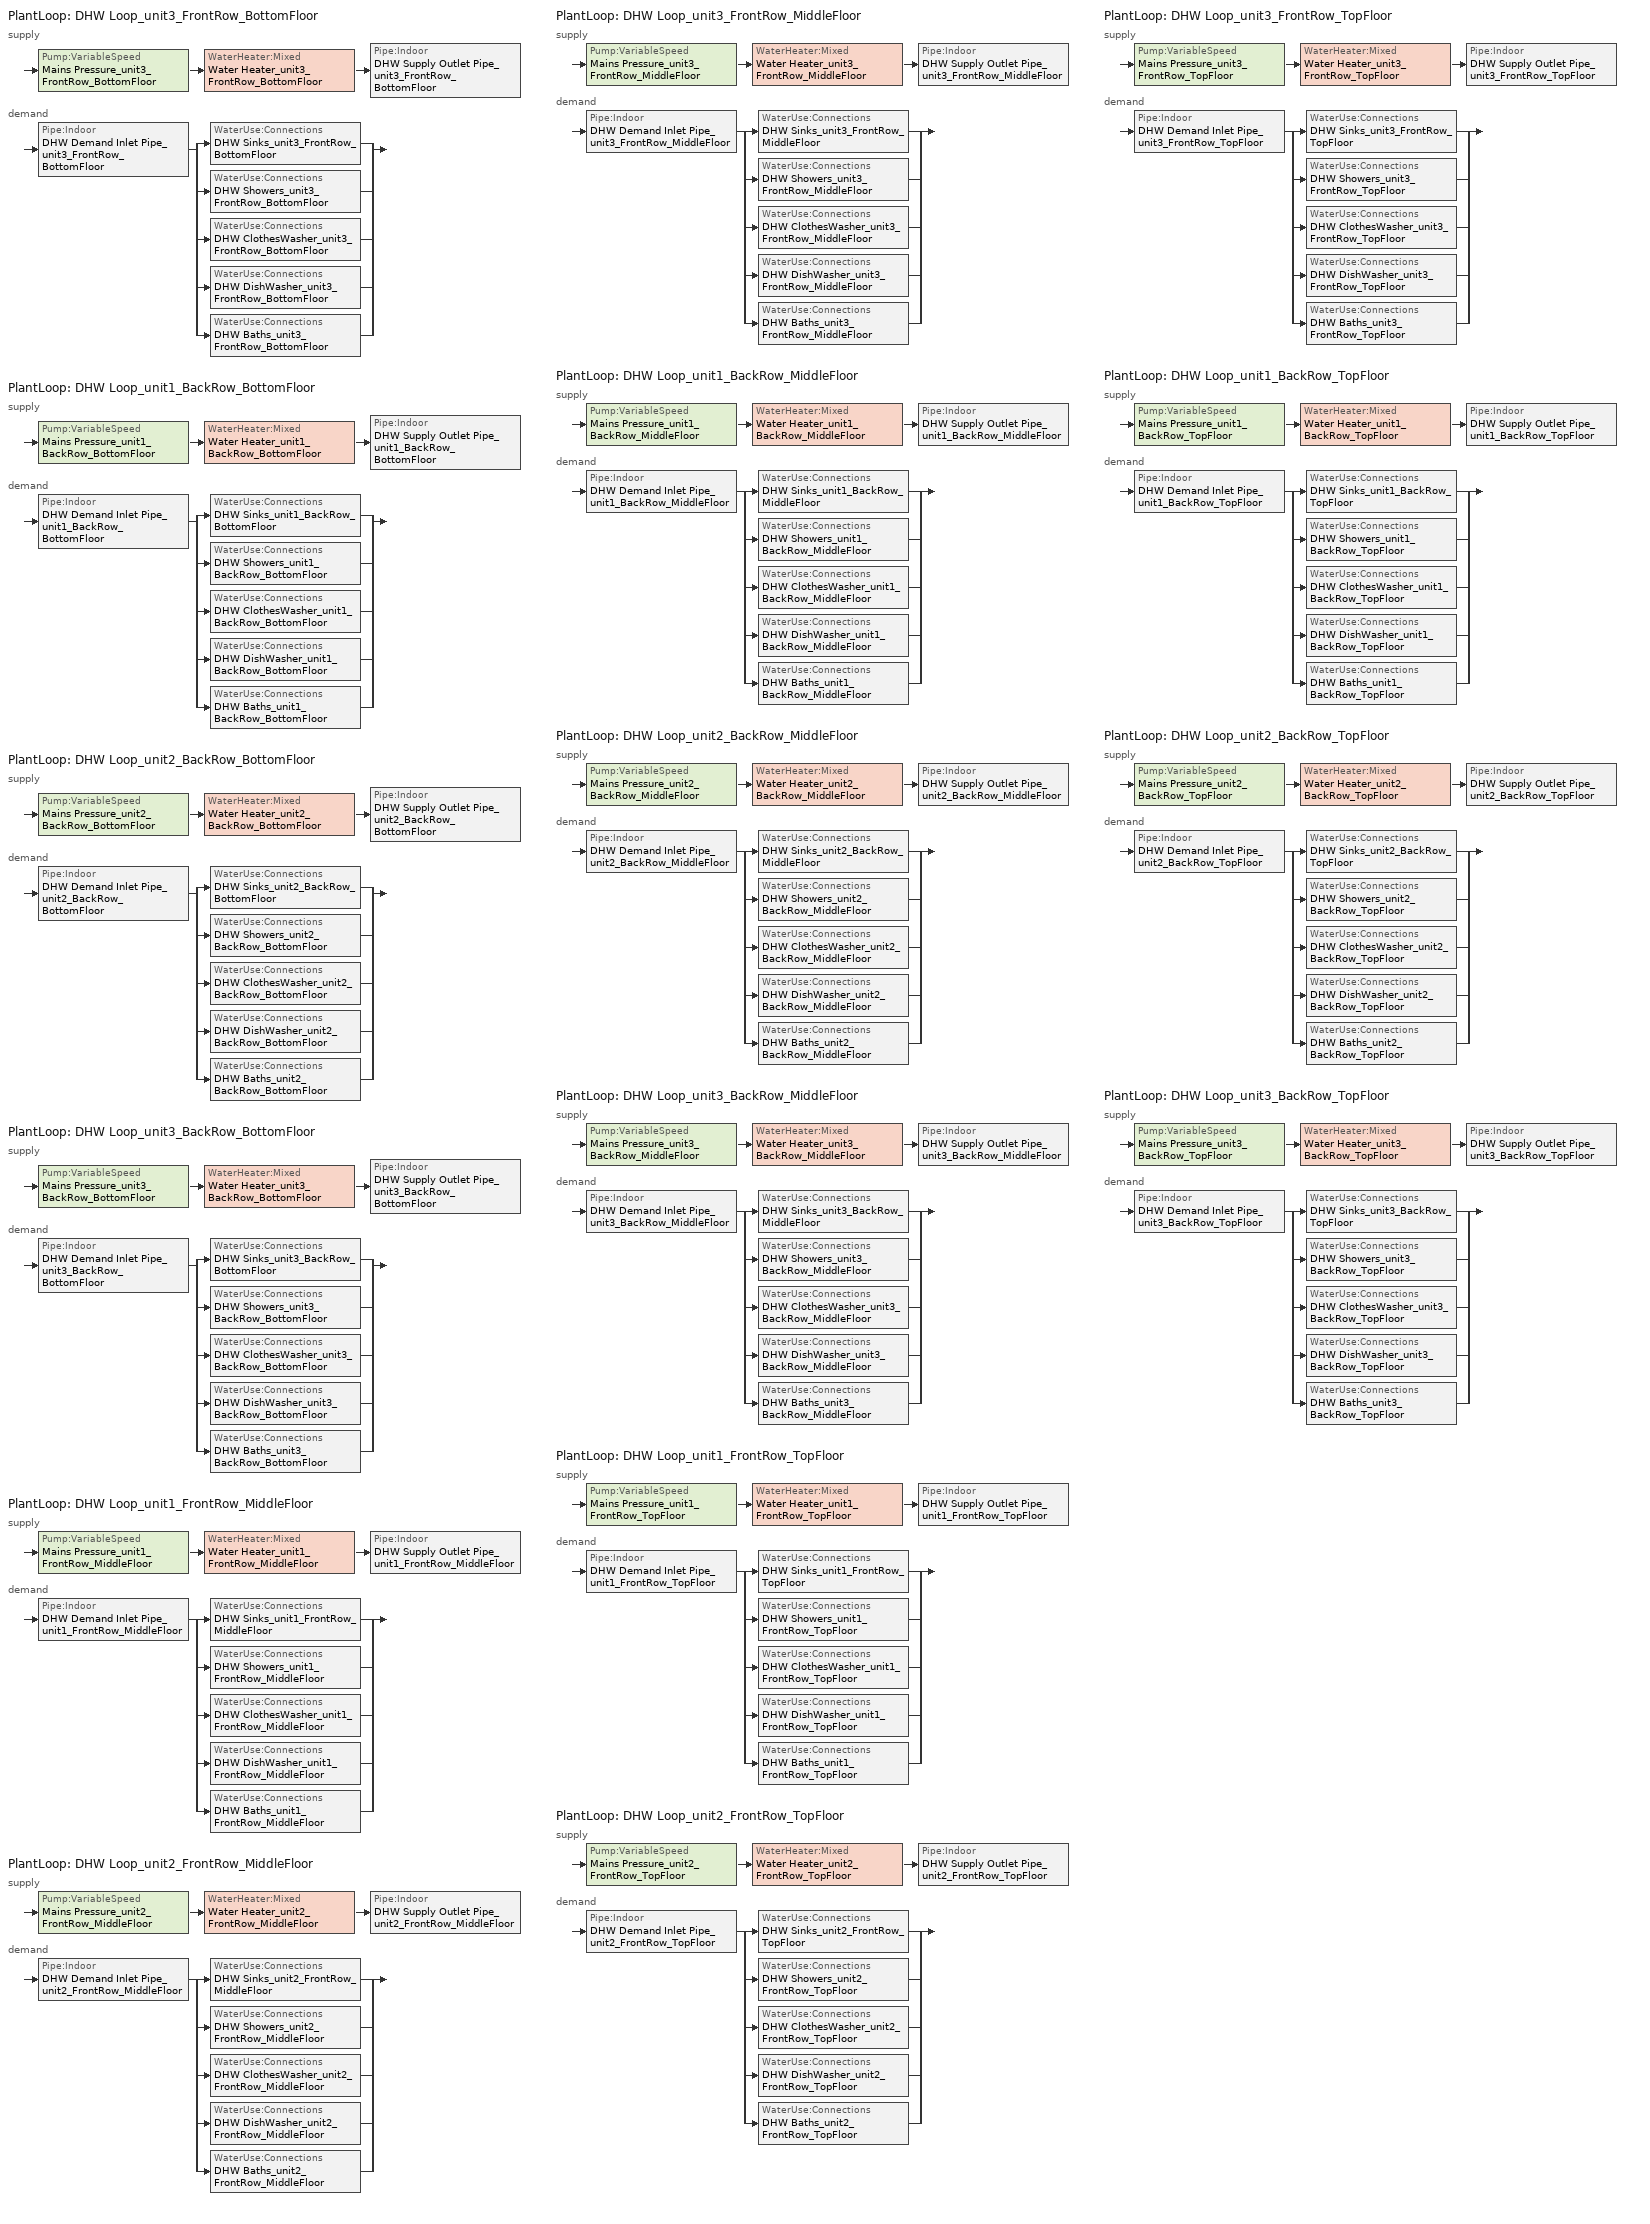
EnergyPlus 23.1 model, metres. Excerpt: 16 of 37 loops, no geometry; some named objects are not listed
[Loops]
PlantLoop 'DHW Loop_unit3_FrontRow_BottomFloor'
 supply: Pump:VariableSpeed 'Mains Pressure_unit3_FrontRow_BottomFloor' > WaterHeater:Mixed 'Water Heater_unit3_FrontRow_BottomFloor' > Pipe:Indoor 'DHW Supply Outlet Pipe_unit3_FrontRow_BottomFloor'
 demand: Pipe:Indoor 'DHW Demand Inlet Pipe_unit3_FrontRow_BottomFloor' > split
  | WaterUse:Connections 'DHW Sinks_unit3_FrontRow_BottomFloor'
  | WaterUse:Connections 'DHW Showers_unit3_FrontRow_BottomFloor'
  | WaterUse:Connections 'DHW ClothesWasher_unit3_FrontRow_BottomFloor'
  | WaterUse:Connections 'DHW DishWasher_unit3_FrontRow_BottomFloor'
  | WaterUse:Connections 'DHW Baths_unit3_FrontRow_BottomFloor'
PlantLoop 'DHW Loop_unit1_BackRow_BottomFloor'
 supply: Pump:VariableSpeed 'Mains Pressure_unit1_BackRow_BottomFloor' > WaterHeater:Mixed 'Water Heater_unit1_BackRow_BottomFloor' > Pipe:Indoor 'DHW Supply Outlet Pipe_unit1_BackRow_BottomFloor'
 demand: Pipe:Indoor 'DHW Demand Inlet Pipe_unit1_BackRow_BottomFloor' > split
  | WaterUse:Connections 'DHW Sinks_unit1_BackRow_BottomFloor'
  | WaterUse:Connections 'DHW Showers_unit1_BackRow_BottomFloor'
  | WaterUse:Connections 'DHW ClothesWasher_unit1_BackRow_BottomFloor'
  | WaterUse:Connections 'DHW DishWasher_unit1_BackRow_BottomFloor'
  | WaterUse:Connections 'DHW Baths_unit1_BackRow_BottomFloor'
PlantLoop 'DHW Loop_unit2_BackRow_BottomFloor'
 supply: Pump:VariableSpeed 'Mains Pressure_unit2_BackRow_BottomFloor' > WaterHeater:Mixed 'Water Heater_unit2_BackRow_BottomFloor' > Pipe:Indoor 'DHW Supply Outlet Pipe_unit2_BackRow_BottomFloor'
 demand: Pipe:Indoor 'DHW Demand Inlet Pipe_unit2_BackRow_BottomFloor' > split
  | WaterUse:Connections 'DHW Sinks_unit2_BackRow_BottomFloor'
  | WaterUse:Connections 'DHW Showers_unit2_BackRow_BottomFloor'
  | WaterUse:Connections 'DHW ClothesWasher_unit2_BackRow_BottomFloor'
  | WaterUse:Connections 'DHW DishWasher_unit2_BackRow_BottomFloor'
  | WaterUse:Connections 'DHW Baths_unit2_BackRow_BottomFloor'
PlantLoop 'DHW Loop_unit3_BackRow_BottomFloor'
 supply: Pump:VariableSpeed 'Mains Pressure_unit3_BackRow_BottomFloor' > WaterHeater:Mixed 'Water Heater_unit3_BackRow_BottomFloor' > Pipe:Indoor 'DHW Supply Outlet Pipe_unit3_BackRow_BottomFloor'
 demand: Pipe:Indoor 'DHW Demand Inlet Pipe_unit3_BackRow_BottomFloor' > split
  | WaterUse:Connections 'DHW Sinks_unit3_BackRow_BottomFloor'
  | WaterUse:Connections 'DHW Showers_unit3_BackRow_BottomFloor'
  | WaterUse:Connections 'DHW ClothesWasher_unit3_BackRow_BottomFloor'
  | WaterUse:Connections 'DHW DishWasher_unit3_BackRow_BottomFloor'
  | WaterUse:Connections 'DHW Baths_unit3_BackRow_BottomFloor'
PlantLoop 'DHW Loop_unit1_FrontRow_MiddleFloor'
 supply: Pump:VariableSpeed 'Mains Pressure_unit1_FrontRow_MiddleFloor' > WaterHeater:Mixed 'Water Heater_unit1_FrontRow_MiddleFloor' > Pipe:Indoor 'DHW Supply Outlet Pipe_unit1_FrontRow_MiddleFloor'
 demand: Pipe:Indoor 'DHW Demand Inlet Pipe_unit1_FrontRow_MiddleFloor' > split
  | WaterUse:Connections 'DHW Sinks_unit1_FrontRow_MiddleFloor'
  | WaterUse:Connections 'DHW Showers_unit1_FrontRow_MiddleFloor'
  | WaterUse:Connections 'DHW ClothesWasher_unit1_FrontRow_MiddleFloor'
  | WaterUse:Connections 'DHW DishWasher_unit1_FrontRow_MiddleFloor'
  | WaterUse:Connections 'DHW Baths_unit1_FrontRow_MiddleFloor'
PlantLoop 'DHW Loop_unit2_FrontRow_MiddleFloor'
 supply: Pump:VariableSpeed 'Mains Pressure_unit2_FrontRow_MiddleFloor' > WaterHeater:Mixed 'Water Heater_unit2_FrontRow_MiddleFloor' > Pipe:Indoor 'DHW Supply Outlet Pipe_unit2_FrontRow_MiddleFloor'
 demand: Pipe:Indoor 'DHW Demand Inlet Pipe_unit2_FrontRow_MiddleFloor' > split
  | WaterUse:Connections 'DHW Sinks_unit2_FrontRow_MiddleFloor'
  | WaterUse:Connections 'DHW Showers_unit2_FrontRow_MiddleFloor'
  | WaterUse:Connections 'DHW ClothesWasher_unit2_FrontRow_MiddleFloor'
  | WaterUse:Connections 'DHW DishWasher_unit2_FrontRow_MiddleFloor'
  | WaterUse:Connections 'DHW Baths_unit2_FrontRow_MiddleFloor'
PlantLoop 'DHW Loop_unit3_FrontRow_MiddleFloor'
 supply: Pump:VariableSpeed 'Mains Pressure_unit3_FrontRow_MiddleFloor' > WaterHeater:Mixed 'Water Heater_unit3_FrontRow_MiddleFloor' > Pipe:Indoor 'DHW Supply Outlet Pipe_unit3_FrontRow_MiddleFloor'
 demand: Pipe:Indoor 'DHW Demand Inlet Pipe_unit3_FrontRow_MiddleFloor' > split
  | WaterUse:Connections 'DHW Sinks_unit3_FrontRow_MiddleFloor'
  | WaterUse:Connections 'DHW Showers_unit3_FrontRow_MiddleFloor'
  | WaterUse:Connections 'DHW ClothesWasher_unit3_FrontRow_MiddleFloor'
  | WaterUse:Connections 'DHW DishWasher_unit3_FrontRow_MiddleFloor'
  | WaterUse:Connections 'DHW Baths_unit3_FrontRow_MiddleFloor'
PlantLoop 'DHW Loop_unit1_BackRow_MiddleFloor'
 supply: Pump:VariableSpeed 'Mains Pressure_unit1_BackRow_MiddleFloor' > WaterHeater:Mixed 'Water Heater_unit1_BackRow_MiddleFloor' > Pipe:Indoor 'DHW Supply Outlet Pipe_unit1_BackRow_MiddleFloor'
 demand: Pipe:Indoor 'DHW Demand Inlet Pipe_unit1_BackRow_MiddleFloor' > split
  | WaterUse:Connections 'DHW Sinks_unit1_BackRow_MiddleFloor'
  | WaterUse:Connections 'DHW Showers_unit1_BackRow_MiddleFloor'
  | WaterUse:Connections 'DHW ClothesWasher_unit1_BackRow_MiddleFloor'
  | WaterUse:Connections 'DHW DishWasher_unit1_BackRow_MiddleFloor'
  | WaterUse:Connections 'DHW Baths_unit1_BackRow_MiddleFloor'
PlantLoop 'DHW Loop_unit2_BackRow_MiddleFloor'
 supply: Pump:VariableSpeed 'Mains Pressure_unit2_BackRow_MiddleFloor' > WaterHeater:Mixed 'Water Heater_unit2_BackRow_MiddleFloor' > Pipe:Indoor 'DHW Supply Outlet Pipe_unit2_BackRow_MiddleFloor'
 demand: Pipe:Indoor 'DHW Demand Inlet Pipe_unit2_BackRow_MiddleFloor' > split
  | WaterUse:Connections 'DHW Sinks_unit2_BackRow_MiddleFloor'
  | WaterUse:Connections 'DHW Showers_unit2_BackRow_MiddleFloor'
  | WaterUse:Connections 'DHW ClothesWasher_unit2_BackRow_MiddleFloor'
  | WaterUse:Connections 'DHW DishWasher_unit2_BackRow_MiddleFloor'
  | WaterUse:Connections 'DHW Baths_unit2_BackRow_MiddleFloor'
PlantLoop 'DHW Loop_unit3_BackRow_MiddleFloor'
 supply: Pump:VariableSpeed 'Mains Pressure_unit3_BackRow_MiddleFloor' > WaterHeater:Mixed 'Water Heater_unit3_BackRow_MiddleFloor' > Pipe:Indoor 'DHW Supply Outlet Pipe_unit3_BackRow_MiddleFloor'
 demand: Pipe:Indoor 'DHW Demand Inlet Pipe_unit3_BackRow_MiddleFloor' > split
  | WaterUse:Connections 'DHW Sinks_unit3_BackRow_MiddleFloor'
  | WaterUse:Connections 'DHW Showers_unit3_BackRow_MiddleFloor'
  | WaterUse:Connections 'DHW ClothesWasher_unit3_BackRow_MiddleFloor'
  | WaterUse:Connections 'DHW DishWasher_unit3_BackRow_MiddleFloor'
  | WaterUse:Connections 'DHW Baths_unit3_BackRow_MiddleFloor'
PlantLoop 'DHW Loop_unit1_FrontRow_TopFloor'
 supply: Pump:VariableSpeed 'Mains Pressure_unit1_FrontRow_TopFloor' > WaterHeater:Mixed 'Water Heater_unit1_FrontRow_TopFloor' > Pipe:Indoor 'DHW Supply Outlet Pipe_unit1_FrontRow_TopFloor'
 demand: Pipe:Indoor 'DHW Demand Inlet Pipe_unit1_FrontRow_TopFloor' > split
  | WaterUse:Connections 'DHW Sinks_unit1_FrontRow_TopFloor'
  | WaterUse:Connections 'DHW Showers_unit1_FrontRow_TopFloor'
  | WaterUse:Connections 'DHW ClothesWasher_unit1_FrontRow_TopFloor'
  | WaterUse:Connections 'DHW DishWasher_unit1_FrontRow_TopFloor'
  | WaterUse:Connections 'DHW Baths_unit1_FrontRow_TopFloor'
PlantLoop 'DHW Loop_unit2_FrontRow_TopFloor'
 supply: Pump:VariableSpeed 'Mains Pressure_unit2_FrontRow_TopFloor' > WaterHeater:Mixed 'Water Heater_unit2_FrontRow_TopFloor' > Pipe:Indoor 'DHW Supply Outlet Pipe_unit2_FrontRow_TopFloor'
 demand: Pipe:Indoor 'DHW Demand Inlet Pipe_unit2_FrontRow_TopFloor' > split
  | WaterUse:Connections 'DHW Sinks_unit2_FrontRow_TopFloor'
  | WaterUse:Connections 'DHW Showers_unit2_FrontRow_TopFloor'
  | WaterUse:Connections 'DHW ClothesWasher_unit2_FrontRow_TopFloor'
  | WaterUse:Connections 'DHW DishWasher_unit2_FrontRow_TopFloor'
  | WaterUse:Connections 'DHW Baths_unit2_FrontRow_TopFloor'
PlantLoop 'DHW Loop_unit3_FrontRow_TopFloor'
 supply: Pump:VariableSpeed 'Mains Pressure_unit3_FrontRow_TopFloor' > WaterHeater:Mixed 'Water Heater_unit3_FrontRow_TopFloor' > Pipe:Indoor 'DHW Supply Outlet Pipe_unit3_FrontRow_TopFloor'
 demand: Pipe:Indoor 'DHW Demand Inlet Pipe_unit3_FrontRow_TopFloor' > split
  | WaterUse:Connections 'DHW Sinks_unit3_FrontRow_TopFloor'
  | WaterUse:Connections 'DHW Showers_unit3_FrontRow_TopFloor'
  | WaterUse:Connections 'DHW ClothesWasher_unit3_FrontRow_TopFloor'
  | WaterUse:Connections 'DHW DishWasher_unit3_FrontRow_TopFloor'
  | WaterUse:Connections 'DHW Baths_unit3_FrontRow_TopFloor'
PlantLoop 'DHW Loop_unit1_BackRow_TopFloor'
 supply: Pump:VariableSpeed 'Mains Pressure_unit1_BackRow_TopFloor' > WaterHeater:Mixed 'Water Heater_unit1_BackRow_TopFloor' > Pipe:Indoor 'DHW Supply Outlet Pipe_unit1_BackRow_TopFloor'
 demand: Pipe:Indoor 'DHW Demand Inlet Pipe_unit1_BackRow_TopFloor' > split
  | WaterUse:Connections 'DHW Sinks_unit1_BackRow_TopFloor'
  | WaterUse:Connections 'DHW Showers_unit1_BackRow_TopFloor'
  | WaterUse:Connections 'DHW ClothesWasher_unit1_BackRow_TopFloor'
  | WaterUse:Connections 'DHW DishWasher_unit1_BackRow_TopFloor'
  | WaterUse:Connections 'DHW Baths_unit1_BackRow_TopFloor'
PlantLoop 'DHW Loop_unit2_BackRow_TopFloor'
 supply: Pump:VariableSpeed 'Mains Pressure_unit2_BackRow_TopFloor' > WaterHeater:Mixed 'Water Heater_unit2_BackRow_TopFloor' > Pipe:Indoor 'DHW Supply Outlet Pipe_unit2_BackRow_TopFloor'
 demand: Pipe:Indoor 'DHW Demand Inlet Pipe_unit2_BackRow_TopFloor' > split
  | WaterUse:Connections 'DHW Sinks_unit2_BackRow_TopFloor'
  | WaterUse:Connections 'DHW Showers_unit2_BackRow_TopFloor'
  | WaterUse:Connections 'DHW ClothesWasher_unit2_BackRow_TopFloor'
  | WaterUse:Connections 'DHW DishWasher_unit2_BackRow_TopFloor'
  | WaterUse:Connections 'DHW Baths_unit2_BackRow_TopFloor'
PlantLoop 'DHW Loop_unit3_BackRow_TopFloor'
 supply: Pump:VariableSpeed 'Mains Pressure_unit3_BackRow_TopFloor' > WaterHeater:Mixed 'Water Heater_unit3_BackRow_TopFloor' > Pipe:Indoor 'DHW Supply Outlet Pipe_unit3_BackRow_TopFloor'
 demand: Pipe:Indoor 'DHW Demand Inlet Pipe_unit3_BackRow_TopFloor' > split
  | WaterUse:Connections 'DHW Sinks_unit3_BackRow_TopFloor'
  | WaterUse:Connections 'DHW Showers_unit3_BackRow_TopFloor'
  | WaterUse:Connections 'DHW ClothesWasher_unit3_BackRow_TopFloor'
  | WaterUse:Connections 'DHW DishWasher_unit3_BackRow_TopFloor'
  | WaterUse:Connections 'DHW Baths_unit3_BackRow_TopFloor'
[Material] Thermal Absorptance=0.9
Name | Roughness | Thickness {m} | Conductivity {W/m-K} | Density {kg/m3} | Specific Heat {J/kg-K} | Solar Absorptance | Visible Absorptance
CopperPipe | MediumRough | 0.01905 | 401 | 2243 | 837 | 0.65 | 0.65
Pipe Insulation | VeryRough | 0.0406504 | 0.0331717 | 91 | 836 | 0.5 | 0.5
[Construction]
Insulated Pipe: Pipe Insulation, CopperPipe
[Pump:VariableSpeed] Design Maximum Flow Rate {m3/s}=autosize; Design Pump Head {Pa}=1; Design Power Consumption {W}=0; Motor Efficiency=1; Fraction of Motor Inefficiencies to Fluid Stream=0; Coefficient 1 of the Part Load Performance Curve=0; Coefficient 2 of the Part Load Performance Curve=1; Coefficient 3 of the Part Load Performance Curve=0; Coefficient 4 of the Part Load Performance Curve=0; Design Minimum Flow Rate {m3/s}=0; Pump Control Type=Intermittent
Mains Pressure_unit3_FrontRow_BottomFloor; Mains Pressure_unit1_BackRow_BottomFloor; Mains Pressure_unit2_BackRow_BottomFloor; Mains Pressure_unit3_BackRow_BottomFloor; Mains Pressure_unit1_FrontRow_MiddleFloor; Mains Pressure_unit2_FrontRow_MiddleFloor; Mains Pressure_unit3_FrontRow_MiddleFloor; Mains Pressure_unit1_BackRow_MiddleFloor; Mains Pressure_unit2_BackRow_MiddleFloor; Mains Pressure_unit3_BackRow_MiddleFloor; Mains Pressure_unit1_FrontRow_TopFloor; Mains Pressure_unit2_FrontRow_TopFloor; Mains Pressure_unit3_FrontRow_TopFloor; Mains Pressure_unit1_BackRow_TopFloor; Mains Pressure_unit2_BackRow_TopFloor; Mains Pressure_unit3_BackRow_TopFloor
[Sizing:Plant] Loop Type=Heating; Design Loop Exit Temperature {C}=48.8889; Loop Design Temperature Difference {deltaC}=5.55556
DHW Loop_unit3_FrontRow_BottomFloor; DHW Loop_unit1_BackRow_BottomFloor; DHW Loop_unit2_BackRow_BottomFloor; DHW Loop_unit3_BackRow_BottomFloor; DHW Loop_unit1_FrontRow_MiddleFloor; DHW Loop_unit2_FrontRow_MiddleFloor; DHW Loop_unit3_FrontRow_MiddleFloor; DHW Loop_unit1_BackRow_MiddleFloor; DHW Loop_unit2_BackRow_MiddleFloor; DHW Loop_unit3_BackRow_MiddleFloor; DHW Loop_unit1_FrontRow_TopFloor; DHW Loop_unit2_FrontRow_TopFloor; DHW Loop_unit3_FrontRow_TopFloor; DHW Loop_unit1_BackRow_TopFloor; DHW Loop_unit2_BackRow_TopFloor; DHW Loop_unit3_BackRow_TopFloor
[PlantLoop] Fluid Type=Water; Maximum Loop Temperature {C}=100; Minimum Loop Temperature {C}=0; Maximum Loop Flow Rate {m3/s}=autosize; Minimum Loop Flow Rate {m3/s}=0; Plant Loop Volume {m3}=autocalculate; Load Distribution Scheme=Optimal
Name | Plant Equipment Operation Scheme
DHW Loop_unit3_FrontRow_BottomFloor | DHW Loop Operation_unit3_FrontRow_BottomFloor
DHW Loop_unit1_BackRow_BottomFloor | DHW Loop Operation_unit1_BackRow_BottomFloor
DHW Loop_unit2_BackRow_BottomFloor | DHW Loop Operation_unit2_BackRow_BottomFloor
DHW Loop_unit3_BackRow_BottomFloor | DHW Loop Operation_unit3_BackRow_BottomFloor
DHW Loop_unit1_FrontRow_MiddleFloor | DHW Loop Operation_unit1_FrontRow_MiddleFloor
DHW Loop_unit2_FrontRow_MiddleFloor | DHW Loop Operation_unit2_FrontRow_MiddleFloor
DHW Loop_unit3_FrontRow_MiddleFloor | DHW Loop Operation_unit3_FrontRow_MiddleFloor
DHW Loop_unit1_BackRow_MiddleFloor | DHW Loop Operation_unit1_BackRow_MiddleFloor
DHW Loop_unit2_BackRow_MiddleFloor | DHW Loop Operation_unit2_BackRow_MiddleFloor
DHW Loop_unit3_BackRow_MiddleFloor | DHW Loop Operation_unit3_BackRow_MiddleFloor
DHW Loop_unit1_FrontRow_TopFloor | DHW Loop Operation_unit1_FrontRow_TopFloor
DHW Loop_unit2_FrontRow_TopFloor | DHW Loop Operation_unit2_FrontRow_TopFloor
DHW Loop_unit3_FrontRow_TopFloor | DHW Loop Operation_unit3_FrontRow_TopFloor
DHW Loop_unit1_BackRow_TopFloor | DHW Loop Operation_unit1_BackRow_TopFloor
DHW Loop_unit2_BackRow_TopFloor | DHW Loop Operation_unit2_BackRow_TopFloor
DHW Loop_unit3_BackRow_TopFloor | DHW Loop Operation_unit3_BackRow_TopFloor
[PlantEquipmentList]
DHW Plant Equipment_unit3_FrontRow_BottomFloor: Water Heater_unit3_FrontRow_BottomFloor
DHW Plant Equipment_unit1_BackRow_BottomFloor: Water Heater_unit1_BackRow_BottomFloor
DHW Plant Equipment_unit2_BackRow_BottomFloor: Water Heater_unit2_BackRow_BottomFloor
DHW Plant Equipment_unit3_BackRow_BottomFloor: Water Heater_unit3_BackRow_BottomFloor
DHW Plant Equipment_unit1_FrontRow_MiddleFloor: Water Heater_unit1_FrontRow_MiddleFloor
DHW Plant Equipment_unit2_FrontRow_MiddleFloor: Water Heater_unit2_FrontRow_MiddleFloor
DHW Plant Equipment_unit3_FrontRow_MiddleFloor: Water Heater_unit3_FrontRow_MiddleFloor
DHW Plant Equipment_unit1_BackRow_MiddleFloor: Water Heater_unit1_BackRow_MiddleFloor
DHW Plant Equipment_unit2_BackRow_MiddleFloor: Water Heater_unit2_BackRow_MiddleFloor
DHW Plant Equipment_unit3_BackRow_MiddleFloor: Water Heater_unit3_BackRow_MiddleFloor
DHW Plant Equipment_unit1_FrontRow_TopFloor: Water Heater_unit1_FrontRow_TopFloor
DHW Plant Equipment_unit2_FrontRow_TopFloor: Water Heater_unit2_FrontRow_TopFloor
DHW Plant Equipment_unit3_FrontRow_TopFloor: Water Heater_unit3_FrontRow_TopFloor
DHW Plant Equipment_unit1_BackRow_TopFloor: Water Heater_unit1_BackRow_TopFloor
DHW Plant Equipment_unit2_BackRow_TopFloor: Water Heater_unit2_BackRow_TopFloor
DHW Plant Equipment_unit3_BackRow_TopFloor: Water Heater_unit3_BackRow_TopFloor
[PlantEquipmentOperation:HeatingLoad] Load Range 1 Lower Limit {W}=0; Load Range 1 Upper Limit {W}=1000000000000000
Name | Range 1 Equipment List
DHW Control Scheme_unit3_FrontRow_BottomFloor | DHW Plant Equipment_unit3_FrontRow_BottomFloor
DHW Control Scheme_unit1_BackRow_BottomFloor | DHW Plant Equipment_unit1_BackRow_BottomFloor
DHW Control Scheme_unit2_BackRow_BottomFloor | DHW Plant Equipment_unit2_BackRow_BottomFloor
DHW Control Scheme_unit3_BackRow_BottomFloor | DHW Plant Equipment_unit3_BackRow_BottomFloor
DHW Control Scheme_unit1_FrontRow_MiddleFloor | DHW Plant Equipment_unit1_FrontRow_MiddleFloor
DHW Control Scheme_unit2_FrontRow_MiddleFloor | DHW Plant Equipment_unit2_FrontRow_MiddleFloor
DHW Control Scheme_unit3_FrontRow_MiddleFloor | DHW Plant Equipment_unit3_FrontRow_MiddleFloor
DHW Control Scheme_unit1_BackRow_MiddleFloor | DHW Plant Equipment_unit1_BackRow_MiddleFloor
DHW Control Scheme_unit2_BackRow_MiddleFloor | DHW Plant Equipment_unit2_BackRow_MiddleFloor
DHW Control Scheme_unit3_BackRow_MiddleFloor | DHW Plant Equipment_unit3_BackRow_MiddleFloor
DHW Control Scheme_unit1_FrontRow_TopFloor | DHW Plant Equipment_unit1_FrontRow_TopFloor
DHW Control Scheme_unit2_FrontRow_TopFloor | DHW Plant Equipment_unit2_FrontRow_TopFloor
DHW Control Scheme_unit3_FrontRow_TopFloor | DHW Plant Equipment_unit3_FrontRow_TopFloor
DHW Control Scheme_unit1_BackRow_TopFloor | DHW Plant Equipment_unit1_BackRow_TopFloor
DHW Control Scheme_unit2_BackRow_TopFloor | DHW Plant Equipment_unit2_BackRow_TopFloor
DHW Control Scheme_unit3_BackRow_TopFloor | DHW Plant Equipment_unit3_BackRow_TopFloor
[PlantEquipmentOperationSchemes] Control Scheme 1 Schedule=always_avail
Name | Control Scheme 1
DHW Loop Operation_unit3_FrontRow_BottomFloor | DHW Control Scheme_unit3_FrontRow_BottomFloor
DHW Loop Operation_unit1_BackRow_BottomFloor | DHW Control Scheme_unit1_BackRow_BottomFloor
DHW Loop Operation_unit2_BackRow_BottomFloor | DHW Control Scheme_unit2_BackRow_BottomFloor
DHW Loop Operation_unit3_BackRow_BottomFloor | DHW Control Scheme_unit3_BackRow_BottomFloor
DHW Loop Operation_unit1_FrontRow_MiddleFloor | DHW Control Scheme_unit1_FrontRow_MiddleFloor
DHW Loop Operation_unit2_FrontRow_MiddleFloor | DHW Control Scheme_unit2_FrontRow_MiddleFloor
DHW Loop Operation_unit3_FrontRow_MiddleFloor | DHW Control Scheme_unit3_FrontRow_MiddleFloor
DHW Loop Operation_unit1_BackRow_MiddleFloor | DHW Control Scheme_unit1_BackRow_MiddleFloor
DHW Loop Operation_unit2_BackRow_MiddleFloor | DHW Control Scheme_unit2_BackRow_MiddleFloor
DHW Loop Operation_unit3_BackRow_MiddleFloor | DHW Control Scheme_unit3_BackRow_MiddleFloor
DHW Loop Operation_unit1_FrontRow_TopFloor | DHW Control Scheme_unit1_FrontRow_TopFloor
DHW Loop Operation_unit2_FrontRow_TopFloor | DHW Control Scheme_unit2_FrontRow_TopFloor
DHW Loop Operation_unit3_FrontRow_TopFloor | DHW Control Scheme_unit3_FrontRow_TopFloor
DHW Loop Operation_unit1_BackRow_TopFloor | DHW Control Scheme_unit1_BackRow_TopFloor
DHW Loop Operation_unit2_BackRow_TopFloor | DHW Control Scheme_unit2_BackRow_TopFloor
DHW Loop Operation_unit3_BackRow_TopFloor | DHW Control Scheme_unit3_BackRow_TopFloor
[WaterHeater:Mixed] Tank Volume {m3}=0.196841; Setpoint Temperature Schedule=dhw_setpt; Deadband Temperature Difference {deltaC}=2; Maximum Temperature Limit {C}=50; Heater Control Type=Cycle; Heater Maximum Capacity {W}=autosize; Heater Minimum Capacity {W}=0; Heater Ignition Minimum Flow Rate {m3/s}=0; Heater Fuel Type=FuelOilNo2; Heater Thermal Efficiency=0.8; Ambient Temperature Indicator=Zone; Off Cycle Loss Coefficient to Ambient Temperature {W/K}=4.59865; Off Cycle Loss Fraction to Zone=1; On Cycle Loss Coefficient to Ambient Temperature {W/K}=4.59865; On Cycle Loss Fraction to Zone=1; Peak Use Flow Rate {m3/s}=0; Use Side Effectiveness=1; Source Side Effectiveness=1; Use Side Design Flow Rate {m3/s}=autosize; Source Side Design Flow Rate {m3/s}=0; Indirect Water Heating Recovery Time {hr}=1.5
Name | Ambient Temperature Zone
Water Heater_unit3_FrontRow_BottomFloor | living_unit3_FrontRow_BottomFloor
Water Heater_unit1_BackRow_BottomFloor | living_unit1_BackRow_BottomFloor
Water Heater_unit2_BackRow_BottomFloor | living_unit2_BackRow_BottomFloor
Water Heater_unit3_BackRow_BottomFloor | living_unit3_BackRow_BottomFloor
Water Heater_unit1_FrontRow_MiddleFloor | living_unit1_FrontRow_MiddleFloor
Water Heater_unit2_FrontRow_MiddleFloor | living_unit2_FrontRow_MiddleFloor
Water Heater_unit3_FrontRow_MiddleFloor | living_unit3_FrontRow_MiddleFloor
Water Heater_unit1_BackRow_MiddleFloor | living_unit1_BackRow_MiddleFloor
Water Heater_unit2_BackRow_MiddleFloor | living_unit2_BackRow_MiddleFloor
Water Heater_unit3_BackRow_MiddleFloor | living_unit3_BackRow_MiddleFloor
Water Heater_unit1_FrontRow_TopFloor | living_unit1_FrontRow_TopFloor
Water Heater_unit2_FrontRow_TopFloor | living_unit2_FrontRow_TopFloor
Water Heater_unit3_FrontRow_TopFloor | living_unit3_FrontRow_TopFloor
Water Heater_unit1_BackRow_TopFloor | living_unit1_BackRow_TopFloor
Water Heater_unit2_BackRow_TopFloor | living_unit2_BackRow_TopFloor
Water Heater_unit3_BackRow_TopFloor | living_unit3_BackRow_TopFloor
[WaterHeater:Sizing] Design Mode=ResidentialHUD-FHAMinimum; Number of Bedrooms=2; Number of Bathrooms=2
Water Heater_unit3_FrontRow_BottomFloor; Water Heater_unit1_BackRow_BottomFloor; Water Heater_unit2_BackRow_BottomFloor; Water Heater_unit3_BackRow_BottomFloor; Water Heater_unit1_FrontRow_MiddleFloor; Water Heater_unit2_FrontRow_MiddleFloor; Water Heater_unit3_FrontRow_MiddleFloor; Water Heater_unit1_BackRow_MiddleFloor; Water Heater_unit2_BackRow_MiddleFloor; Water Heater_unit3_BackRow_MiddleFloor; Water Heater_unit1_FrontRow_TopFloor; Water Heater_unit2_FrontRow_TopFloor; Water Heater_unit3_FrontRow_TopFloor; Water Heater_unit1_BackRow_TopFloor; Water Heater_unit2_BackRow_TopFloor; Water Heater_unit3_BackRow_TopFloor
[Pipe:Indoor] Construction=Insulated Pipe; Environment Type=ZONE; Pipe Inside Diameter {m}=0.02; Pipe Length {m}=2
Name | Ambient Temperature Zone
DHW Demand Inlet Pipe_unit3_FrontRow_BottomFloor; DHW Supply Outlet Pipe_unit3_FrontRow_BottomFloor | living_unit3_FrontRow_BottomFloor
DHW Demand Inlet Pipe_unit1_BackRow_BottomFloor; DHW Supply Outlet Pipe_unit1_BackRow_BottomFloor | living_unit1_BackRow_BottomFloor
DHW Demand Inlet Pipe_unit2_BackRow_BottomFloor; DHW Supply Outlet Pipe_unit2_BackRow_BottomFloor | living_unit2_BackRow_BottomFloor
DHW Demand Inlet Pipe_unit3_BackRow_BottomFloor; DHW Supply Outlet Pipe_unit3_BackRow_BottomFloor | living_unit3_BackRow_BottomFloor
DHW Demand Inlet Pipe_unit1_FrontRow_MiddleFloor; DHW Supply Outlet Pipe_unit1_FrontRow_MiddleFloor | living_unit1_FrontRow_MiddleFloor
DHW Demand Inlet Pipe_unit2_FrontRow_MiddleFloor; DHW Supply Outlet Pipe_unit2_FrontRow_MiddleFloor | living_unit2_FrontRow_MiddleFloor
DHW Demand Inlet Pipe_unit3_FrontRow_MiddleFloor; DHW Supply Outlet Pipe_unit3_FrontRow_MiddleFloor | living_unit3_FrontRow_MiddleFloor
DHW Demand Inlet Pipe_unit1_BackRow_MiddleFloor; DHW Supply Outlet Pipe_unit1_BackRow_MiddleFloor | living_unit1_BackRow_MiddleFloor
DHW Demand Inlet Pipe_unit2_BackRow_MiddleFloor; DHW Supply Outlet Pipe_unit2_BackRow_MiddleFloor | living_unit2_BackRow_MiddleFloor
DHW Demand Inlet Pipe_unit3_BackRow_MiddleFloor; DHW Supply Outlet Pipe_unit3_BackRow_MiddleFloor | living_unit3_BackRow_MiddleFloor
DHW Demand Inlet Pipe_unit1_FrontRow_TopFloor; DHW Supply Outlet Pipe_unit1_FrontRow_TopFloor | living_unit1_FrontRow_TopFloor
DHW Demand Inlet Pipe_unit2_FrontRow_TopFloor; DHW Supply Outlet Pipe_unit2_FrontRow_TopFloor | living_unit2_FrontRow_TopFloor
DHW Demand Inlet Pipe_unit3_FrontRow_TopFloor; DHW Supply Outlet Pipe_unit3_FrontRow_TopFloor | living_unit3_FrontRow_TopFloor
DHW Demand Inlet Pipe_unit1_BackRow_TopFloor; DHW Supply Outlet Pipe_unit1_BackRow_TopFloor | living_unit1_BackRow_TopFloor
DHW Demand Inlet Pipe_unit2_BackRow_TopFloor; DHW Supply Outlet Pipe_unit2_BackRow_TopFloor | living_unit2_BackRow_TopFloor
DHW Demand Inlet Pipe_unit3_BackRow_TopFloor; DHW Supply Outlet Pipe_unit3_BackRow_TopFloor | living_unit3_BackRow_TopFloor
[SetpointManager:Scheduled] Control Variable=Temperature; Schedule=DHWSupplySetpoint
Name | Setpoint Node or NodeList
DHW Loop Setpoint Manager_unit3_FrontRow_BottomFloor | DHW Supply Outlet Node_unit3_FrontRow_BottomFloor
DHW Loop Setpoint Manager_unit1_BackRow_BottomFloor | DHW Supply Outlet Node_unit1_BackRow_BottomFloor
DHW Loop Setpoint Manager_unit2_BackRow_BottomFloor | DHW Supply Outlet Node_unit2_BackRow_BottomFloor
DHW Loop Setpoint Manager_unit3_BackRow_BottomFloor | DHW Supply Outlet Node_unit3_BackRow_BottomFloor
DHW Loop Setpoint Manager_unit1_FrontRow_MiddleFloor | DHW Supply Outlet Node_unit1_FrontRow_MiddleFloor
DHW Loop Setpoint Manager_unit2_FrontRow_MiddleFloor | DHW Supply Outlet Node_unit2_FrontRow_MiddleFloor
DHW Loop Setpoint Manager_unit3_FrontRow_MiddleFloor | DHW Supply Outlet Node_unit3_FrontRow_MiddleFloor
DHW Loop Setpoint Manager_unit1_BackRow_MiddleFloor | DHW Supply Outlet Node_unit1_BackRow_MiddleFloor
DHW Loop Setpoint Manager_unit2_BackRow_MiddleFloor | DHW Supply Outlet Node_unit2_BackRow_MiddleFloor
DHW Loop Setpoint Manager_unit3_BackRow_MiddleFloor | DHW Supply Outlet Node_unit3_BackRow_MiddleFloor
DHW Loop Setpoint Manager_unit1_FrontRow_TopFloor | DHW Supply Outlet Node_unit1_FrontRow_TopFloor
DHW Loop Setpoint Manager_unit2_FrontRow_TopFloor | DHW Supply Outlet Node_unit2_FrontRow_TopFloor
DHW Loop Setpoint Manager_unit3_FrontRow_TopFloor | DHW Supply Outlet Node_unit3_FrontRow_TopFloor
DHW Loop Setpoint Manager_unit1_BackRow_TopFloor | DHW Supply Outlet Node_unit1_BackRow_TopFloor
DHW Loop Setpoint Manager_unit2_BackRow_TopFloor | DHW Supply Outlet Node_unit2_BackRow_TopFloor
DHW Loop Setpoint Manager_unit3_BackRow_TopFloor | DHW Supply Outlet Node_unit3_BackRow_TopFloor
[WaterUse:Equipment]
Name | Peak Flow Rate {m3/s} | Flow Rate Fraction Schedule | Target Temperature Schedule
Clothes Washer_unit3_FrontRow_BottomFloor; Clothes Washer_unit1_BackRow_BottomFloor; Clothes Washer_unit2_BackRow_BottomFloor; Clothes Washer_unit3_BackRow_BottomFloor; Clothes Washer_unit1_FrontRow_MiddleFloor; Clothes Washer_unit2_FrontRow_MiddleFloor; Clothes Washer_unit3_FrontRow_MiddleFloor; Clothes Washer_unit1_BackRow_MiddleFloor; Clothes Washer_unit2_BackRow_MiddleFloor; Clothes Washer_unit3_BackRow_MiddleFloor; Clothes Washer_unit1_FrontRow_TopFloor; Clothes Washer_unit2_FrontRow_TopFloor; Clothes Washer_unit3_FrontRow_TopFloor; Clothes Washer_unit1_BackRow_TopFloor; Clothes Washer_unit2_BackRow_TopFloor; Clothes Washer_unit3_BackRow_TopFloor | 1.08128e-06 | ClothesWasher_flow_sch | CWWaterTempSchedule
Dishwasher_unit3_FrontRow_BottomFloor; Dishwasher_unit1_BackRow_BottomFloor; Dishwasher_unit2_BackRow_BottomFloor; Dishwasher_unit3_BackRow_BottomFloor; Dishwasher_unit1_FrontRow_MiddleFloor; Dishwasher_unit2_FrontRow_MiddleFloor; Dishwasher_unit3_FrontRow_MiddleFloor; Dishwasher_unit1_BackRow_MiddleFloor; Dishwasher_unit2_BackRow_MiddleFloor; Dishwasher_unit3_BackRow_MiddleFloor; Dishwasher_unit1_FrontRow_TopFloor; Dishwasher_unit2_FrontRow_TopFloor; Dishwasher_unit3_FrontRow_TopFloor; Dishwasher_unit1_BackRow_TopFloor; Dishwasher_unit2_BackRow_TopFloor; Dishwasher_unit3_BackRow_TopFloor | 4.24457e-07 | Dishwasher_flow_sch | DWWaterTempSchedule
Sinks_unit3_FrontRow_BottomFloor; Sinks_unit1_BackRow_BottomFloor; Sinks_unit2_BackRow_BottomFloor; Sinks_unit3_BackRow_BottomFloor; Sinks_unit1_FrontRow_MiddleFloor; Sinks_unit2_FrontRow_MiddleFloor; Sinks_unit3_FrontRow_MiddleFloor; Sinks_unit1_BackRow_MiddleFloor; Sinks_unit2_BackRow_MiddleFloor; Sinks_unit3_BackRow_MiddleFloor; Sinks_unit1_FrontRow_TopFloor; Sinks_unit2_FrontRow_TopFloor; Sinks_unit3_FrontRow_TopFloor; Sinks_unit1_BackRow_TopFloor; Sinks_unit2_BackRow_TopFloor; Sinks_unit3_BackRow_TopFloor | 7.1934e-05 | BA_sink_sch | SSBWaterTempSchedule
Showers_unit3_FrontRow_BottomFloor; Showers_unit1_BackRow_BottomFloor; Showers_unit2_BackRow_BottomFloor; Showers_unit3_BackRow_BottomFloor; Showers_unit1_FrontRow_MiddleFloor; Showers_unit2_FrontRow_MiddleFloor; Showers_unit3_FrontRow_MiddleFloor; Showers_unit1_BackRow_MiddleFloor; Showers_unit2_BackRow_MiddleFloor; Showers_unit3_BackRow_MiddleFloor; Showers_unit1_FrontRow_TopFloor; Showers_unit2_FrontRow_TopFloor; Showers_unit3_FrontRow_TopFloor; Showers_unit1_BackRow_TopFloor; Showers_unit2_BackRow_TopFloor; Showers_unit3_BackRow_TopFloor | 0.000141975 | BA_shower_sch | SSBWaterTempSchedule
Baths_unit3_FrontRow_BottomFloor; Baths_unit1_BackRow_BottomFloor; Baths_unit2_BackRow_BottomFloor; Baths_unit3_BackRow_BottomFloor; Baths_unit1_FrontRow_MiddleFloor; Baths_unit2_FrontRow_MiddleFloor; Baths_unit3_FrontRow_MiddleFloor; Baths_unit1_BackRow_MiddleFloor; Baths_unit2_BackRow_MiddleFloor; Baths_unit3_BackRow_MiddleFloor; Baths_unit1_FrontRow_TopFloor; Baths_unit2_FrontRow_TopFloor; Baths_unit3_FrontRow_TopFloor; Baths_unit1_BackRow_TopFloor; Baths_unit2_BackRow_TopFloor; Baths_unit3_BackRow_TopFloor | 0.00027764 | BA_bath_sch | SSBWaterTempSchedule
[WaterUse:Connections] Drain Water Heat Exchanger Type=None
Name | Water Use Equipment 1
DHW Sinks_unit3_FrontRow_BottomFloor | Sinks_unit3_FrontRow_BottomFloor
DHW Showers_unit3_FrontRow_BottomFloor | Showers_unit3_FrontRow_BottomFloor
DHW ClothesWasher_unit3_FrontRow_BottomFloor | Clothes Washer_unit3_FrontRow_BottomFloor
DHW DishWasher_unit3_FrontRow_BottomFloor | Dishwasher_unit3_FrontRow_BottomFloor
DHW Baths_unit3_FrontRow_BottomFloor | Baths_unit3_FrontRow_BottomFloor
DHW Sinks_unit1_BackRow_BottomFloor | Sinks_unit1_BackRow_BottomFloor
DHW Showers_unit1_BackRow_BottomFloor | Showers_unit1_BackRow_BottomFloor
DHW ClothesWasher_unit1_BackRow_BottomFloor | Clothes Washer_unit1_BackRow_BottomFloor
DHW DishWasher_unit1_BackRow_BottomFloor | Dishwasher_unit1_BackRow_BottomFloor
DHW Baths_unit1_BackRow_BottomFloor | Baths_unit1_BackRow_BottomFloor
DHW Sinks_unit2_BackRow_BottomFloor | Sinks_unit2_BackRow_BottomFloor
DHW Showers_unit2_BackRow_BottomFloor | Showers_unit2_BackRow_BottomFloor
DHW ClothesWasher_unit2_BackRow_BottomFloor | Clothes Washer_unit2_BackRow_BottomFloor
DHW DishWasher_unit2_BackRow_BottomFloor | Dishwasher_unit2_BackRow_BottomFloor
DHW Baths_unit2_BackRow_BottomFloor | Baths_unit2_BackRow_BottomFloor
DHW Sinks_unit3_BackRow_BottomFloor | Sinks_unit3_BackRow_BottomFloor
DHW Showers_unit3_BackRow_BottomFloor | Showers_unit3_BackRow_BottomFloor
DHW ClothesWasher_unit3_BackRow_BottomFloor | Clothes Washer_unit3_BackRow_BottomFloor
DHW DishWasher_unit3_BackRow_BottomFloor | Dishwasher_unit3_BackRow_BottomFloor
DHW Baths_unit3_BackRow_BottomFloor | Baths_unit3_BackRow_BottomFloor
DHW Sinks_unit1_FrontRow_MiddleFloor | Sinks_unit1_FrontRow_MiddleFloor
DHW Showers_unit1_FrontRow_MiddleFloor | Showers_unit1_FrontRow_MiddleFloor
DHW ClothesWasher_unit1_FrontRow_MiddleFloor | Clothes Washer_unit1_FrontRow_MiddleFloor
DHW DishWasher_unit1_FrontRow_MiddleFloor | Dishwasher_unit1_FrontRow_MiddleFloor
DHW Baths_unit1_FrontRow_MiddleFloor | Baths_unit1_FrontRow_MiddleFloor
DHW Sinks_unit2_FrontRow_MiddleFloor | Sinks_unit2_FrontRow_MiddleFloor
DHW Showers_unit2_FrontRow_MiddleFloor | Showers_unit2_FrontRow_MiddleFloor
DHW ClothesWasher_unit2_FrontRow_MiddleFloor | Clothes Washer_unit2_FrontRow_MiddleFloor
DHW DishWasher_unit2_FrontRow_MiddleFloor | Dishwasher_unit2_FrontRow_MiddleFloor
DHW Baths_unit2_FrontRow_MiddleFloor | Baths_unit2_FrontRow_MiddleFloor
DHW Sinks_unit3_FrontRow_MiddleFloor | Sinks_unit3_FrontRow_MiddleFloor
DHW Showers_unit3_FrontRow_MiddleFloor | Showers_unit3_FrontRow_MiddleFloor
DHW ClothesWasher_unit3_FrontRow_MiddleFloor | Clothes Washer_unit3_FrontRow_MiddleFloor
DHW DishWasher_unit3_FrontRow_MiddleFloor | Dishwasher_unit3_FrontRow_MiddleFloor
DHW Baths_unit3_FrontRow_MiddleFloor | Baths_unit3_FrontRow_MiddleFloor
DHW Sinks_unit1_BackRow_MiddleFloor | Sinks_unit1_BackRow_MiddleFloor
DHW Showers_unit1_BackRow_MiddleFloor | Showers_unit1_BackRow_MiddleFloor
DHW ClothesWasher_unit1_BackRow_MiddleFloor | Clothes Washer_unit1_BackRow_MiddleFloor
DHW DishWasher_unit1_BackRow_MiddleFloor | Dishwasher_unit1_BackRow_MiddleFloor
DHW Baths_unit1_BackRow_MiddleFloor | Baths_unit1_BackRow_MiddleFloor
DHW Sinks_unit2_BackRow_MiddleFloor | Sinks_unit2_BackRow_MiddleFloor
DHW Showers_unit2_BackRow_MiddleFloor | Showers_unit2_BackRow_MiddleFloor
DHW ClothesWasher_unit2_BackRow_MiddleFloor | Clothes Washer_unit2_BackRow_MiddleFloor
DHW DishWasher_unit2_BackRow_MiddleFloor | Dishwasher_unit2_BackRow_MiddleFloor
DHW Baths_unit2_BackRow_MiddleFloor | Baths_unit2_BackRow_MiddleFloor
DHW Sinks_unit3_BackRow_MiddleFloor | Sinks_unit3_BackRow_MiddleFloor
DHW Showers_unit3_BackRow_MiddleFloor | Showers_unit3_BackRow_MiddleFloor
DHW ClothesWasher_unit3_BackRow_MiddleFloor | Clothes Washer_unit3_BackRow_MiddleFloor
DHW DishWasher_unit3_BackRow_MiddleFloor | Dishwasher_unit3_BackRow_MiddleFloor
DHW Baths_unit3_BackRow_MiddleFloor | Baths_unit3_BackRow_MiddleFloor
DHW Sinks_unit1_FrontRow_TopFloor | Sinks_unit1_FrontRow_TopFloor
DHW Showers_unit1_FrontRow_TopFloor | Showers_unit1_FrontRow_TopFloor
DHW ClothesWasher_unit1_FrontRow_TopFloor | Clothes Washer_unit1_FrontRow_TopFloor
DHW DishWasher_unit1_FrontRow_TopFloor | Dishwasher_unit1_FrontRow_TopFloor
DHW Baths_unit1_FrontRow_TopFloor | Baths_unit1_FrontRow_TopFloor
DHW Sinks_unit2_FrontRow_TopFloor | Sinks_unit2_FrontRow_TopFloor
DHW Showers_unit2_FrontRow_TopFloor | Showers_unit2_FrontRow_TopFloor
DHW ClothesWasher_unit2_FrontRow_TopFloor | Clothes Washer_unit2_FrontRow_TopFloor
DHW DishWasher_unit2_FrontRow_TopFloor | Dishwasher_unit2_FrontRow_TopFloor
DHW Baths_unit2_FrontRow_TopFloor | Baths_unit2_FrontRow_TopFloor
DHW Sinks_unit3_FrontRow_TopFloor | Sinks_unit3_FrontRow_TopFloor
DHW Showers_unit3_FrontRow_TopFloor | Showers_unit3_FrontRow_TopFloor
DHW ClothesWasher_unit3_FrontRow_TopFloor | Clothes Washer_unit3_FrontRow_TopFloor
DHW DishWasher_unit3_FrontRow_TopFloor | Dishwasher_unit3_FrontRow_TopFloor
DHW Baths_unit3_FrontRow_TopFloor | Baths_unit3_FrontRow_TopFloor
DHW Sinks_unit1_BackRow_TopFloor | Sinks_unit1_BackRow_TopFloor
DHW Showers_unit1_BackRow_TopFloor | Showers_unit1_BackRow_TopFloor
DHW ClothesWasher_unit1_BackRow_TopFloor | Clothes Washer_unit1_BackRow_TopFloor
DHW DishWasher_unit1_BackRow_TopFloor | Dishwasher_unit1_BackRow_TopFloor
DHW Baths_unit1_BackRow_TopFloor | Baths_unit1_BackRow_TopFloor
DHW Sinks_unit2_BackRow_TopFloor | Sinks_unit2_BackRow_TopFloor
DHW Showers_unit2_BackRow_TopFloor | Showers_unit2_BackRow_TopFloor
DHW ClothesWasher_unit2_BackRow_TopFloor | Clothes Washer_unit2_BackRow_TopFloor
DHW DishWasher_unit2_BackRow_TopFloor | Dishwasher_unit2_BackRow_TopFloor
DHW Baths_unit2_BackRow_TopFloor | Baths_unit2_BackRow_TopFloor
DHW Sinks_unit3_BackRow_TopFloor | Sinks_unit3_BackRow_TopFloor
DHW Showers_unit3_BackRow_TopFloor | Showers_unit3_BackRow_TopFloor
DHW ClothesWasher_unit3_BackRow_TopFloor | Clothes Washer_unit3_BackRow_TopFloor
DHW DishWasher_unit3_BackRow_TopFloor | Dishwasher_unit3_BackRow_TopFloor
DHW Baths_unit3_BackRow_TopFloor | Baths_unit3_BackRow_TopFloor
[Schedule:Compact]
BA_shower_sch: Through: 12/31, For: AllDays, Until: 1:00, 0.00083182, Until: 2:00, 0.0003781, Until: 3:00, 0.00022686, Until: 4:00, 0.0003781, Until: 5:00, 0.00105868, Until: 6:00, 0.00393224, Until: 7:00, 0.00892316, Until: 8:00, 0.00884754, Until: 9:00, 0.0071839, Until: 10:00, 0.00559588, Until: 11:00, 0.0045372, Until: 12:00, 0.00355414, Until: 13:00, 0.00257108, Until: 14:00, 0.00219298, Until: 15:00, 0.00196612, Until: 16:00, 0.0018905, Until: 17:00, 0.0022686, Until: 18:00, 0.00294918, Until: 19:00, 0.00317604, Until: 20:00, 0.00317604, Until: 21:00, 0.00317604, Until: 22:00, 0.00310042, Until: 23:00, 0.00219298, Until: 24:00, 0.00158802
BA_bath_sch: Through: 12/31, For: AllDays, Until: 1:00, 7.77273e-05, Until: 2:00, 3.88636e-05, Until: 3:00, 3.88636e-05, Until: 4:00, 3.88636e-05, Until: 5:00, 7.77273e-05, Until: 6:00, 0.000184602, Until: 7:00, 0.000446932, Until: 8:00, 0.000563523, Until: 9:00, 0.00064125, Until: 10:00, 0.000563523, Until: 11:00, 0.000446932, Until: 12:00, 0.000340057, Until: 13:00, 0.000301193, Until: 14:00, 0.000223466, Until: 15:00, 0.000223466, Until: 16:00, 0.000223466, Until: 17:00, 0.00037892, Until: 18:00, 0.000446932, Until: 19:00, 0.000748125, Until: 20:00, 0.000971591, Until: 21:00, 0.000971591, Until: 22:00, 0.000748125, Until: 23:00, 0.00064125, Until: 24:00, 0.00037892
BA_sink_sch: Through: 12/31, For: AllDays, Until: 1:00, 0.001848, Until: 2:00, 0.000924, Until: 3:00, 0.00066, Until: 4:00, 0.00066, Until: 5:00, 0.000924, Until: 6:00, 0.002376, Until: 7:00, 0.005544, Until: 8:00, 0.008184, Until: 9:00, 0.008712, Until: 10:00, 0.008184, Until: 11:00, 0.007128, Until: 12:00, 0.0066, Until: 13:00, 0.006468, Until: 14:00, 0.00594, Until: 15:00, 0.005676, Until: 16:00, 0.005412, Until: 17:00, 0.006336, Until: 18:00, 0.00858, Until: 19:00, 0.0099, Until: 20:00, 0.009108, Until: 21:00, 0.007524, Until: 22:00, 0.006336, Until: 23:00, 0.00528, Until: 24:00, 0.003564
dhw_setpt: Through: 12/31, For: AllDays, Until 24:00, 48
always_avail: Through: 12/31, For: AllDays, Until: 24:00, 1
[Schedule:Day:Hourly]
DishwasherWeekday_flow_sch: 0.0662602, 0.0294394, 0.022058, 0.0147197, 0.0147197, 0.0441591, 0.0883613, 0.132564, 0.250451, 0.27989, 0.243069, 0.206248, 0.176766, 0.198867, 0.162046, 0.154665, 0.162046, 0.213587, 0.375676, 0.4788, 0.390396, 0.287271, 0.191485, 0.132564
DishwasherWeekend_flow_sch: 0.0709931, 0.0315422, 0.0236335, 0.0157711, 0.0157711, 0.0473133, 0.0946728, 0.142032, 0.26834, 0.299882, 0.260431, 0.22098, 0.189392, 0.213072, 0.173621, 0.165712, 0.173621, 0.228843, 0.40251, 0.513, 0.418281, 0.307791, 0.205163, 0.142032
DishwasherVacation_flow_sch; ClothesWasherVacation_flow_sch: 0, 0, 0, 0, 0, 0, 0, 0, 0, 0, 0, 0, 0, 0, 0, 0, 0, 0, 0, 0, 0, 0, 0, 0
ClothesWasherWeekday_flow_sch: 0.0455509, 0.036431, 0.0181911, 0.0181911, 0.036431, 0.0546708, 0.109342, 0.236972, 0.355482, 0.419322, 0.410202, 0.364602, 0.328122, 0.291691, 0.255212, 0.236972, 0.246092, 0.236972, 0.236972, 0.236972, 0.236972, 0.227852, 0.154941, 0.0820306
ClothesWasherWeekend_flow_sch: 0.0557271, 0.0445698, 0.0222551, 0.0222551, 0.0445698, 0.0668845, 0.133769, 0.289912, 0.434898, 0.513, 0.501843, 0.446056, 0.401426, 0.356857, 0.312227, 0.289912, 0.30107, 0.289912, 0.289912, 0.289912, 0.289912, 0.278755, 0.189556, 0.100357
[Schedule:Week:Compact]
DishwasherWeek_flow_sch: For: Weekdays, DishwasherWeekday_flow_sch, For: CustomDay1, DishwasherVacation_flow_sch, For: AllOtherDays, DishwasherWeekend_flow_sch
ClothesWasherWeek_flow_sch: For: Weekdays, ClothesWasherWeekday_flow_sch, For: CustomDay1, ClothesWasherVacation_flow_sch, For: AllOtherDays, ClothesWasherWeekend_flow_sch
[Schedule:Year]
Dishwasher_flow_sch: DishwasherWeek_flow_sch, 1, 1, 12, 31
ClothesWasher_flow_sch: ClothesWasherWeek_flow_sch, 1, 1, 12, 31
[Schedule:Constant]
Name | Hourly Value
DWWaterTempSchedule; CWWaterTempSchedule; DHWSupplySetpoint | 48.8889
SSBWaterTempSchedule | 40.5556
